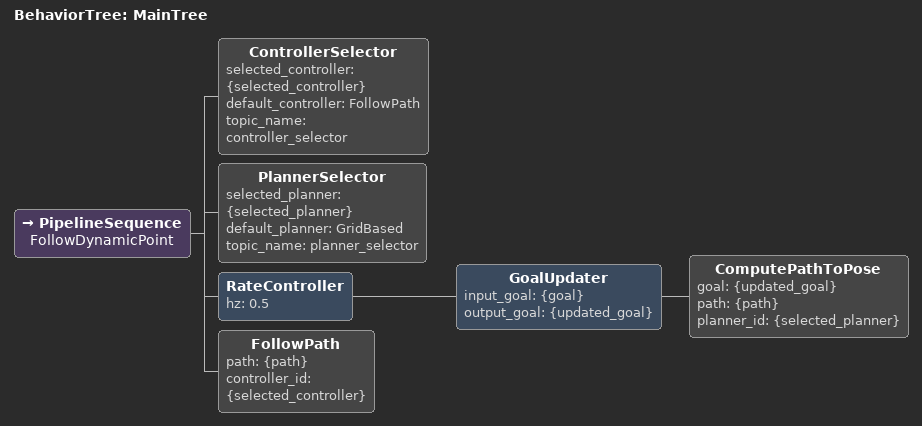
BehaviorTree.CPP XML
<root BTCPP_format="4" main_tree_to_execute="MainTree">
  <BehaviorTree ID="MainTree">
    <PipelineSequence name="FollowDynamicPoint">
      <ControllerSelector selected_controller="{selected_controller}" default_controller="FollowPath" topic_name="controller_selector"/>
      <PlannerSelector selected_planner="{selected_planner}" default_planner="GridBased" topic_name="planner_selector"/>

      <!-- Replan at fixed rate; GoalUpdater listens to /goal_update (namespaced -> /tb3_3/goal_update) -->
      <RateController hz="0.5">
        <GoalUpdater input_goal="{goal}" output_goal="{updated_goal}">
          <ComputePathToPose goal="{updated_goal}" path="{path}" planner_id="{selected_planner}"/>
        </GoalUpdater>
      </RateController>

      <FollowPath path="{path}" controller_id="{selected_controller}"/>
    </PipelineSequence>
  </BehaviorTree>
</root>
